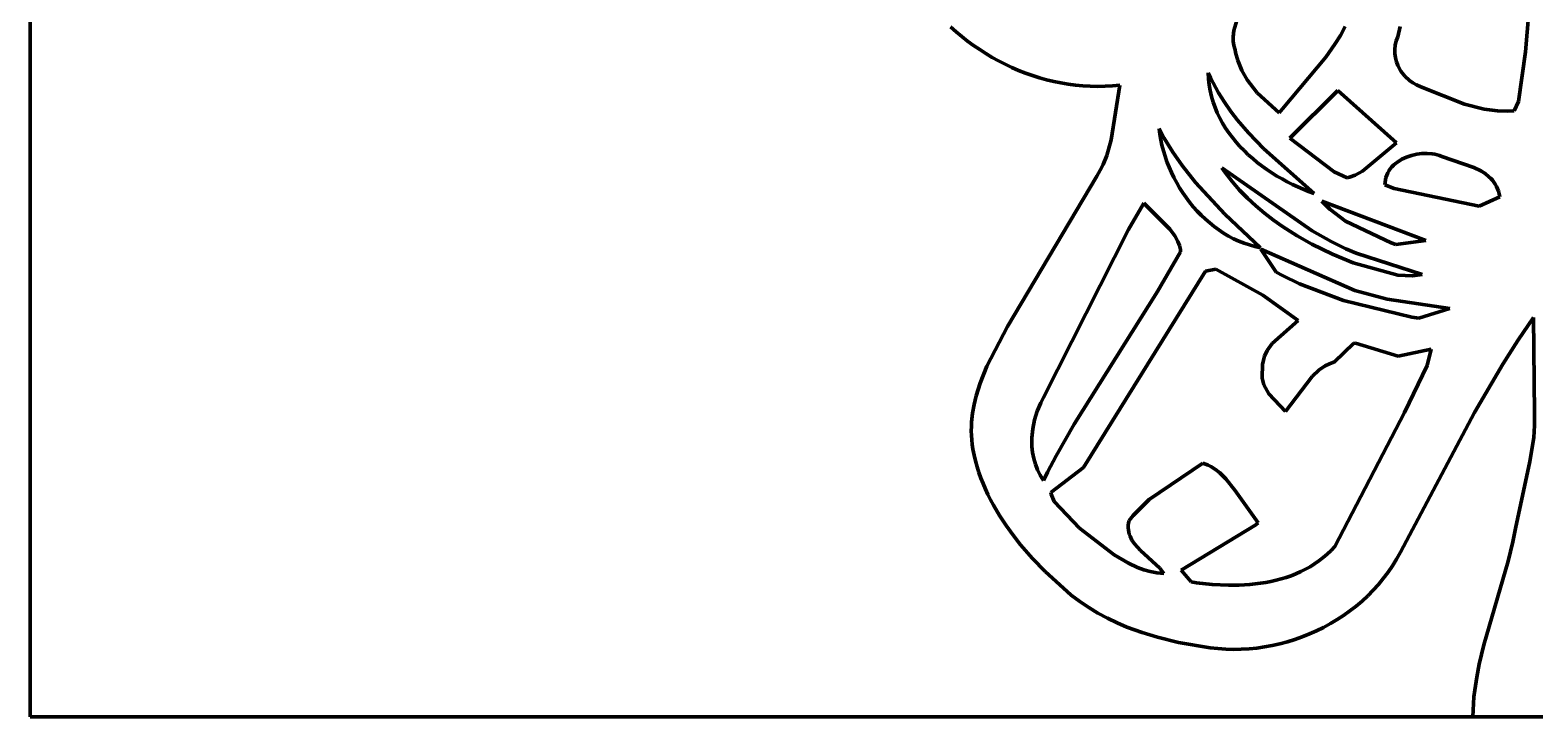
# Model space of a CAD drawing. Header units: millimetres. Extents: x 0 to 10.1, y 0 to 14.2.
# Drawn here: x 0 to 2.887, y 0 to 1.318 of the extents above; entities that cross this region are included whole.
import ezdxf

# ---------------------------------------------------------------- set-up
doc = ezdxf.new("R2010")
doc.units = ezdxf.units.MM
doc.layers.add('color#010101ff', color=7, linetype='CONTINUOUS', lineweight=100)
doc.layers.add('color#ffffffff', color=7, linetype='CONTINUOUS', lineweight=100)

msp = doc.modelspace()

# ---------------------------------------------------------------- linework, layer by layer
at = {"layer": 'color#010101ff'}
for p, q in [((2.8694, 1.2768), (2.9146, 1.807)), ((2.3155, 1.3369), (2.3098, 1.3173)), ((1.7769, 1.3152), (1.7663, 1.3247)), ((1.7877, 1.3061), (1.7769, 1.3152)), ((1.7989, 1.2973), (1.7877, 1.3061)), ((2.3098, 1.3173), (2.3085, 1.3052)), ((2.3085, 1.3052), (2.3086, 1.297)), ((2.5036, 1.291), (2.514, 1.3077)), ((2.514, 1.3077), (2.5235, 1.325)), ((2.6242, 1.3056), (2.6213, 1.2975)), ((2.6289, 1.3249), (2.6242, 1.3056)), ((1.8103, 1.2889), (1.7989, 1.2973)), ((1.822, 1.2808), (1.8103, 1.2889)), ((1.8339, 1.2731), (1.822, 1.2808)), ((1.8461, 1.2659), (1.8339, 1.2731)), ((2.3086, 1.297), (2.3097, 1.2887)), ((2.3097, 1.2887), (2.3119, 1.2802)), ((2.3119, 1.2802), (2.3129, 1.275)), ((2.3129, 1.275), (2.3171, 1.2598)), ((2.4863, 1.2666), (2.5036, 1.291)), ((2.6194, 1.2893), (2.6186, 1.2812)), ((2.6186, 1.2812), (2.6187, 1.2731)), ((2.6187, 1.2731), (2.6198, 1.2652)), ((2.6213, 1.2975), (2.6194, 1.2893)), ((2.8559, 1.1815), (2.8694, 1.2768)), ((1.8584, 1.259), (1.8461, 1.2659)), ((1.8711, 1.2526), (1.8584, 1.259)), ((1.8839, 1.2465), (1.8711, 1.2526)), ((1.8968, 1.2409), (1.8839, 1.2465)), ((2.3171, 1.2598), (2.325, 1.2406)), ((2.4028, 1.1669), (2.4863, 1.2666)), ((2.6198, 1.2652), (2.6218, 1.2575)), ((2.6218, 1.2575), (2.6245, 1.2501)), ((2.6245, 1.2501), (2.6302, 1.2396)), ((1.91, 1.2358), (1.8968, 1.2409)), ((1.9233, 1.231), (1.91, 1.2358)), ((1.9368, 1.2268), (1.9233, 1.231)), ((1.9504, 1.223), (1.9368, 1.2268)), ((1.9641, 1.2197), (1.9504, 1.223)), ((1.978, 1.2168), (1.9641, 1.2197)), ((1.9919, 1.2145), (1.978, 1.2168)), ((2.006, 1.2126), (1.9919, 1.2145)), ((2.2604, 1.2363), (2.261, 1.2246)), ((2.265, 1.2264), (2.2604, 1.2363)), ((2.261, 1.2246), (2.2623, 1.2132)), ((2.2623, 1.2132), (2.2642, 1.202)), ((2.2698, 1.2168), (2.265, 1.2264)), ((2.2802, 1.1979), (2.2698, 1.2168)), ((2.325, 1.2406), (2.3353, 1.2227)), ((2.3353, 1.2227), (2.3543, 1.198)), ((2.6302, 1.2396), (2.6376, 1.2301)), ((2.6376, 1.2301), (2.6464, 1.2218)), ((2.6464, 1.2218), (2.6531, 1.217)), ((2.6531, 1.217), (2.6604, 1.2129)), ((2.6604, 1.2129), (2.6682, 1.2096)), ((2.0201, 1.2113), (2.006, 1.2126)), ((2.0342, 1.2105), (2.0201, 1.2113)), ((2.0484, 1.2102), (2.0342, 1.2105)), ((2.0627, 1.2105), (2.0484, 1.2102)), ((2.0769, 1.2113), (2.0627, 1.2105)), ((2.0743, 1.1075), (2.0912, 1.2126)), ((2.0912, 1.2126), (2.0769, 1.2113)), ((2.2642, 1.202), (2.2667, 1.191)), ((2.2667, 1.191), (2.2699, 1.1802)), ((2.2916, 1.1798), (2.2802, 1.1979)), ((2.3543, 1.198), (2.3966, 1.1593)), ((2.5089, 1.2026), (2.4173, 1.111)), ((2.6215, 1.1019), (2.5089, 1.2026)), ((2.6682, 1.2096), (2.7524, 1.1761)), ((2.2699, 1.1802), (2.2736, 1.1697)), ((2.2736, 1.1697), (2.2779, 1.1595)), ((2.2779, 1.1595), (2.2827, 1.1495)), ((2.3038, 1.1623), (2.2916, 1.1798)), ((2.3167, 1.1454), (2.3038, 1.1623)), ((2.3966, 1.1593), (2.4028, 1.1669)), ((2.7524, 1.1761), (2.79, 1.1664)), ((2.79, 1.1664), (2.8154, 1.163)), ((2.8154, 1.163), (2.8345, 1.1625)), ((2.8345, 1.1625), (2.8474, 1.1633)), ((2.8474, 1.1633), (2.8559, 1.1815)), ((2.1662, 1.1292), (2.1676, 1.1185)), ((2.1762, 1.1107), (2.1662, 1.1292)), ((2.2827, 1.1495), (2.288, 1.1397)), ((2.288, 1.1397), (2.2938, 1.1302)), ((2.2938, 1.1302), (2.3001, 1.121)), ((2.3375, 1.121), (2.3167, 1.1454)), ((2.066, 1.0776), (2.0743, 1.1075)), ((2.1676, 1.1185), (2.1694, 1.1078)), ((2.1694, 1.1078), (2.1717, 1.0972)), ((2.1717, 1.0972), (2.1745, 1.0866)), ((2.1926, 1.084), (2.1762, 1.1107)), ((2.3001, 1.121), (2.3068, 1.1121)), ((2.3068, 1.1121), (2.3139, 1.1034)), ((2.3139, 1.1034), (2.3214, 1.095)), ((2.3671, 1.0901), (2.3375, 1.121)), ((2.4173, 1.111), (2.5021, 1.0461)), ((2.5565, 1.0473), (2.6215, 1.1019)), ((2.059, 1.0603), (2.066, 1.0776)), ((2.1745, 1.0866), (2.1777, 1.0761)), ((2.1777, 1.0761), (2.1814, 1.0656)), ((2.2104, 1.0585), (2.1926, 1.084)), ((2.3214, 1.095), (2.3292, 1.0869)), ((2.3292, 1.0869), (2.3374, 1.0791)), ((2.3374, 1.0791), (2.3459, 1.0715)), ((2.3459, 1.0715), (2.3547, 1.0643)), ((2.4635, 1.0049), (2.3671, 1.0901)), ((2.6319, 1.0702), (2.6236, 1.065)), ((2.641, 1.0745), (2.6319, 1.0702)), ((2.6506, 1.0778), (2.641, 1.0745)), ((2.6605, 1.0801), (2.6506, 1.0778)), ((2.6706, 1.0814), (2.6605, 1.0801)), ((2.6807, 1.0816), (2.6706, 1.0814)), ((2.6905, 1.0807), (2.6807, 1.0816)), ((2.6953, 1.0799), (2.6905, 1.0807)), ((2.6999, 1.0788), (2.6953, 1.0799)), ((2.7043, 1.0773), (2.6999, 1.0788)), ((2.7086, 1.0756), (2.7043, 1.0773)), ((2.7702, 1.0547), (2.7086, 1.0756)), ((2.0468, 1.0382), (2.0534, 1.0491)), ((2.0534, 1.0491), (2.059, 1.0603)), ((2.1814, 1.0656), (2.1854, 1.0553)), ((2.1854, 1.0553), (2.1899, 1.0451)), ((2.1899, 1.0451), (2.1947, 1.0351)), ((2.2361, 1.0259), (2.2104, 1.0585)), ((2.2866, 1.0536), (2.293, 1.0448)), ((2.4597, 0.9332), (2.2866, 1.0536)), ((2.293, 1.0448), (2.3064, 1.0276)), ((2.3547, 1.0643), (2.3638, 1.0573)), ((2.3638, 1.0573), (2.3731, 1.0506)), ((2.3731, 1.0506), (2.3826, 1.0443)), ((2.3826, 1.0443), (2.3923, 1.0382)), ((2.5021, 1.0461), (2.5274, 1.0349)), ((2.5313, 1.0359), (2.5426, 1.0398)), ((2.5426, 1.0398), (2.5565, 1.0473)), ((2.603, 1.0399), (2.6015, 1.0355)), ((2.6049, 1.0442), (2.603, 1.0399)), ((2.6072, 1.0482), (2.6049, 1.0442)), ((2.6099, 1.052), (2.6072, 1.0482)), ((2.6129, 1.0556), (2.6099, 1.052)), ((2.6162, 1.0589), (2.6129, 1.0556)), ((2.6197, 1.0621), (2.6162, 1.0589)), ((2.6236, 1.065), (2.6197, 1.0621)), ((2.7835, 1.048), (2.7702, 1.0547)), ((2.7917, 1.0428), (2.7835, 1.048)), ((2.7991, 1.0368), (2.7917, 1.0428)), ((1.8754, 0.7494), (2.0468, 1.0382)), ((2.1947, 1.0351), (2.2, 1.0252)), ((2.2, 1.0252), (2.2056, 1.0155)), ((2.2056, 1.0155), (2.2117, 1.0061)), ((2.2927, 0.9649), (2.2361, 1.0259)), ((2.3064, 1.0276), (2.3207, 1.0112)), ((2.3207, 1.0112), (2.3358, 0.9957)), ((2.3923, 1.0382), (2.4021, 1.0325)), ((2.4021, 1.0325), (2.4121, 1.0271)), ((2.4121, 1.0271), (2.4223, 1.022)), ((2.4223, 1.022), (2.4325, 1.0172)), ((2.4325, 1.0172), (2.4428, 1.0128)), ((2.4428, 1.0128), (2.4531, 1.0086)), ((2.5274, 1.0349), (2.5313, 1.0359)), ((2.5998, 1.0261), (2.5996, 1.0211)), ((2.5996, 1.0211), (2.6176, 1.0142)), ((2.6004, 1.0309), (2.5998, 1.0261)), ((2.6015, 1.0355), (2.6004, 1.0309)), ((2.6176, 1.0142), (2.7803, 0.9801)), ((2.8026, 1.0335), (2.7991, 1.0368)), ((2.8057, 1.03), (2.8026, 1.0335)), ((2.8087, 1.0263), (2.8057, 1.03)), ((2.8113, 1.0223), (2.8087, 1.0263)), ((2.8137, 1.0181), (2.8113, 1.0223)), ((2.8158, 1.0136), (2.8137, 1.0181)), ((2.8175, 1.0088), (2.8158, 1.0136)), ((2.137, 0.9858), (2.1078, 0.9358)), ((2.1869, 0.9361), (2.137, 0.9858)), ((2.2117, 1.0061), (2.218, 0.9969)), ((2.218, 0.9969), (2.2248, 0.9879)), ((2.2248, 0.9879), (2.2318, 0.9793)), ((2.3358, 0.9957), (2.3517, 0.9809)), ((2.4531, 1.0086), (2.4635, 1.0049)), ((2.4786, 0.9899), (2.4939, 0.9744)), ((2.6778, 0.9146), (2.4786, 0.9899)), ((2.7803, 0.9801), (2.82, 0.9983)), ((2.8189, 1.0037), (2.8175, 1.0088)), ((2.82, 0.9983), (2.8189, 1.0037)), ((2.2318, 0.9793), (2.2392, 0.9709)), ((2.2392, 0.9709), (2.2469, 0.9629)), ((2.2469, 0.9629), (2.255, 0.9552)), ((2.255, 0.9552), (2.2633, 0.948)), ((2.3609, 0.9005), (2.2927, 0.9649)), ((2.3517, 0.9809), (2.3683, 0.9669)), ((2.3683, 0.9669), (2.3855, 0.9536)), ((2.3855, 0.9536), (2.4033, 0.941)), ((2.4939, 0.9744), (2.5239, 0.9515)), ((2.1078, 0.9358), (1.9447, 0.613)), ((2.1967, 0.9231), (2.1869, 0.9361)), ((2.2633, 0.948), (2.2719, 0.9411)), ((2.2719, 0.9411), (2.2808, 0.9346)), ((2.2808, 0.9346), (2.29, 0.9286)), ((2.29, 0.9286), (2.2994, 0.923)), ((2.4033, 0.941), (2.4309, 0.9235)), ((2.4963, 0.9125), (2.4597, 0.9332)), ((2.5239, 0.9515), (2.6117, 0.9098)), ((2.2024, 0.9125), (2.1967, 0.9231)), ((2.2052, 0.905), (2.2024, 0.9125)), ((2.207, 0.8969), (2.2052, 0.905)), ((2.2076, 0.8927), (2.207, 0.8969)), ((2.2994, 0.923), (2.3091, 0.9179)), ((2.3091, 0.9179), (2.319, 0.9133)), ((2.319, 0.9133), (2.3292, 0.9093)), ((2.3292, 0.9093), (2.3395, 0.9058)), ((2.3395, 0.9058), (2.3501, 0.9028)), ((2.3501, 0.9028), (2.3609, 0.9005)), ((2.3615, 0.8978), (2.3908, 0.8539)), ((2.5415, 0.8182), (2.3615, 0.8978)), ((2.4309, 0.9235), (2.4595, 0.9075)), ((2.4595, 0.9075), (2.4987, 0.8884)), ((2.5247, 0.8986), (2.4963, 0.9125)), ((2.5441, 0.8902), (2.5247, 0.8986)), ((2.6117, 0.9098), (2.6208, 0.9065)), ((2.6208, 0.9065), (2.6778, 0.9146)), ((2.1632, 0.8164), (2.2076, 0.8927)), ((2.4987, 0.8884), (2.5388, 0.8718)), ((2.5388, 0.8718), (2.6246, 0.8477)), ((2.6713, 0.8491), (2.5441, 0.8902)), ((2.2555, 0.8557), (2.0213, 0.4785)), ((2.2754, 0.8592), (2.2555, 0.8557)), ((2.365, 0.8094), (2.2754, 0.8592)), ((2.3908, 0.8539), (2.403, 0.847)), ((2.403, 0.847), (2.4356, 0.8315)), ((2.6246, 0.8477), (2.6526, 0.8467)), ((2.6526, 0.8467), (2.6713, 0.8491)), ((2.0033, 0.5622), (2.1632, 0.8164)), ((2.433, 0.7607), (2.365, 0.8094)), ((2.4356, 0.8315), (2.5198, 0.7995)), ((2.6036, 0.802), (2.5415, 0.8182)), ((2.5198, 0.7995), (2.651, 0.7671)), ((2.7243, 0.7841), (2.6036, 0.802)), ((2.6644, 0.7653), (2.7243, 0.7841)), ((2.383, 0.7169), (2.433, 0.7607)), ((2.651, 0.7671), (2.6644, 0.7653)), ((2.8847, 0.7666), (2.8543, 0.7223)), ((2.8865, 0.5827), (2.8847, 0.7666)), ((1.8358, 0.6729), (1.8754, 0.7494)), ((2.8543, 0.7223), (2.8255, 0.6771)), ((2.3687, 0.6925), (2.3738, 0.7035)), ((2.3738, 0.7035), (2.383, 0.7169)), ((2.5395, 0.7165), (2.5026, 0.6814)), ((2.5432, 0.7175), (2.5395, 0.7165)), ((2.625, 0.6924), (2.5432, 0.7175)), ((2.6881, 0.7061), (2.625, 0.6924)), ((2.6809, 0.6748), (2.6881, 0.7061)), ((1.8229, 0.6408), (1.8358, 0.6729)), ((2.3638, 0.6604), (2.3644, 0.6675)), ((2.3644, 0.6675), (2.3649, 0.6763)), ((2.3649, 0.6763), (2.3663, 0.6846)), ((2.3663, 0.6846), (2.3687, 0.6925)), ((2.4735, 0.6659), (2.4599, 0.6535)), ((2.485, 0.6737), (2.4735, 0.6659)), ((2.4935, 0.6779), (2.485, 0.6737)), ((2.5026, 0.6814), (2.4935, 0.6779)), ((2.6369, 0.5844), (2.6809, 0.6748)), ((2.8255, 0.6771), (2.7715, 0.5845)), ((1.8152, 0.6162), (1.8229, 0.6408)), ((2.3643, 0.6503), (2.3638, 0.6604)), ((2.3675, 0.6376), (2.3643, 0.6503)), ((2.3766, 0.6203), (2.3675, 0.6376)), ((2.4599, 0.6535), (2.4088, 0.5863)), ((1.8112, 0.5996), (1.8152, 0.6162)), ((1.9447, 0.613), (1.9393, 0.6028)), ((2.4088, 0.5863), (2.3766, 0.6203)), ((1.8064, 0.5659), (1.8082, 0.5828)), ((1.8082, 0.5828), (1.8112, 0.5996)), ((1.9325, 0.5868), (1.9273, 0.5701)), ((1.9393, 0.6028), (1.9325, 0.5868)), ((2.5035, 0.3274), (2.6369, 0.5844)), ((2.7715, 0.5845), (2.6292, 0.316)), ((2.8868, 0.5749), (2.8865, 0.5827)), ((1.8059, 0.5488), (1.806, 0.5574)), ((1.8061, 0.5402), (1.8059, 0.5488)), ((1.806, 0.5574), (1.8064, 0.5659)), ((1.9238, 0.5531), (1.9221, 0.5359)), ((1.9273, 0.5701), (1.9238, 0.5531)), ((1.9685, 0.5008), (2.0033, 0.5622)), ((2.8851, 0.5361), (2.8868, 0.5593)), ((2.8868, 0.5593), (2.8868, 0.5749)), ((1.8067, 0.5315), (1.8061, 0.5402)), ((1.8077, 0.5228), (1.8067, 0.5315)), ((1.809, 0.5141), (1.8077, 0.5228)), ((1.9221, 0.5359), (1.9223, 0.5187)), ((2.8776, 0.4904), (2.8851, 0.5361)), ((1.8113, 0.5027), (1.809, 0.5141)), ((1.814, 0.4914), (1.8113, 0.5027)), ((1.8171, 0.4803), (1.814, 0.4914)), ((1.9223, 0.5187), (1.9235, 0.5074)), ((1.9235, 0.5074), (1.9257, 0.4961)), ((1.9257, 0.4961), (1.9288, 0.4851)), ((1.9521, 0.4695), (1.9685, 0.5008)), ((1.8205, 0.4693), (1.8171, 0.4803)), ((1.8243, 0.4585), (1.8205, 0.4693)), ((1.9288, 0.4851), (1.9329, 0.4743)), ((1.9329, 0.4743), (1.9381, 0.4638)), ((1.9381, 0.4638), (1.9443, 0.4537)), ((1.9443, 0.4537), (1.9521, 0.4695)), ((2.0213, 0.4785), (1.9583, 0.4308)), ((2.1471, 0.4175), (2.2503, 0.4871)), ((2.2503, 0.4871), (2.2556, 0.4852)), ((2.2556, 0.4852), (2.2606, 0.483)), ((2.2606, 0.483), (2.2655, 0.4805)), ((2.2655, 0.4805), (2.2746, 0.4749)), ((2.2746, 0.4749), (2.283, 0.4683)), ((2.283, 0.4683), (2.2946, 0.457)), ((2.8499, 0.3614), (2.8776, 0.4904)), ((1.8284, 0.4478), (1.8243, 0.4585)), ((1.8329, 0.4372), (1.8284, 0.4478)), ((1.8377, 0.4268), (1.8329, 0.4372)), ((2.2946, 0.457), (2.3118, 0.4355)), ((2.3118, 0.4355), (2.3564, 0.3722)), ((1.8428, 0.4166), (1.8377, 0.4268)), ((1.8482, 0.4065), (1.8428, 0.4166)), ((1.8599, 0.3866), (1.8482, 0.4065)), ((1.9583, 0.4308), (1.959, 0.4277)), ((1.959, 0.4277), (1.9647, 0.4133)), ((1.9647, 0.4133), (2.0138, 0.3624)), ((2.1165, 0.3868), (2.1471, 0.4175)), ((1.8726, 0.3674), (1.8599, 0.3866)), ((2.1076, 0.3724), (2.1086, 0.3772)), ((2.1086, 0.3772), (2.1165, 0.3868)), ((1.8861, 0.3487), (1.8726, 0.3674)), ((1.9005, 0.3305), (1.8861, 0.3487)), ((2.0138, 0.3624), (2.0802, 0.3112)), ((2.107, 0.3632), (2.1071, 0.3677)), ((2.1073, 0.3589), (2.107, 0.3632)), ((2.1071, 0.3677), (2.1076, 0.3724)), ((2.108, 0.3548), (2.1073, 0.3589)), ((2.1091, 0.3507), (2.108, 0.3548)), ((2.1105, 0.3468), (2.1091, 0.3507)), ((2.1142, 0.3395), (2.1105, 0.3468)), ((2.3518, 0.3684), (2.2088, 0.2817)), ((2.3564, 0.3722), (2.3518, 0.3684)), ((2.845, 0.3363), (2.8499, 0.3614)), ((1.9235, 0.3043), (1.9005, 0.3305)), ((2.119, 0.3325), (2.1142, 0.3395)), ((2.1308, 0.3195), (2.119, 0.3325)), ((2.1674, 0.2854), (2.1308, 0.3195)), ((2.4886, 0.3125), (2.4962, 0.3197)), ((2.4962, 0.3197), (2.5035, 0.3274)), ((2.8361, 0.299), (2.845, 0.3363)), ((1.9476, 0.2793), (1.9235, 0.3043)), ((2.0802, 0.3112), (2.1077, 0.2948)), ((2.1077, 0.2948), (2.125, 0.2868)), ((2.4558, 0.2883), (2.4644, 0.2937)), ((2.4644, 0.2937), (2.4727, 0.2995)), ((2.4727, 0.2995), (2.4808, 0.3058)), ((2.4808, 0.3058), (2.4886, 0.3125)), ((2.614, 0.29), (2.6055, 0.2776)), ((2.6219, 0.3028), (2.614, 0.29)), ((2.6292, 0.316), (2.6219, 0.3028)), ((2.7895, 0.1386), (2.8361, 0.299)), ((1.9897, 0.2404), (1.9476, 0.2793)), ((2.125, 0.2868), (2.137, 0.2825)), ((2.137, 0.2825), (2.1494, 0.2791)), ((2.1494, 0.2791), (2.1621, 0.2766)), ((2.1621, 0.2766), (2.1753, 0.2753)), ((2.1753, 0.2753), (2.1674, 0.2854)), ((2.2088, 0.2817), (2.2281, 0.259)), ((2.3708, 0.258), (2.3807, 0.2599)), ((2.3807, 0.2599), (2.3906, 0.2622)), ((2.3906, 0.2622), (2.4004, 0.2648)), ((2.4004, 0.2648), (2.4101, 0.2677)), ((2.4101, 0.2677), (2.4196, 0.2711)), ((2.4196, 0.2711), (2.4289, 0.2748)), ((2.4289, 0.2748), (2.4381, 0.2789)), ((2.4381, 0.2789), (2.447, 0.2834)), ((2.447, 0.2834), (2.4558, 0.2883)), ((2.5965, 0.2657), (2.587, 0.2542)), ((2.6055, 0.2776), (2.5965, 0.2657)), ((1.9977, 0.2337), (1.9897, 0.2404)), ((2.0142, 0.2213), (1.9977, 0.2337)), ((2.2281, 0.259), (2.238, 0.2576)), ((2.238, 0.2576), (2.2683, 0.2543)), ((2.2683, 0.2543), (2.2991, 0.2528)), ((2.2991, 0.2528), (2.3198, 0.2529)), ((2.3198, 0.2529), (2.3403, 0.2541)), ((2.3403, 0.2541), (2.3607, 0.2564)), ((2.3607, 0.2564), (2.3708, 0.258)), ((2.5665, 0.2325), (2.5556, 0.2224)), ((2.577, 0.2431), (2.5665, 0.2325)), ((2.587, 0.2542), (2.577, 0.2431)), ((2.0313, 0.2098), (2.0142, 0.2213)), ((2.0489, 0.1992), (2.0313, 0.2098)), ((2.5324, 0.2036), (2.5203, 0.1949)), ((2.5442, 0.2128), (2.5324, 0.2036)), ((2.5556, 0.2224), (2.5442, 0.2128)), ((2.067, 0.1894), (2.0489, 0.1992)), ((2.0856, 0.1806), (2.067, 0.1894)), ((2.1046, 0.1725), (2.0856, 0.1806)), ((2.495, 0.1791), (2.4819, 0.1719)), ((2.5078, 0.1867), (2.495, 0.1791)), ((2.5203, 0.1949), (2.5078, 0.1867)), ((2.1336, 0.1619), (2.1046, 0.1725)), ((2.1633, 0.1528), (2.1336, 0.1619)), ((2.2035, 0.143), (2.1633, 0.1528)), ((2.4268, 0.1486), (2.4125, 0.1442)), ((2.4409, 0.1536), (2.4268, 0.1486)), ((2.4548, 0.1592), (2.4409, 0.1536)), ((2.4684, 0.1653), (2.4548, 0.1592)), ((2.4819, 0.1719), (2.4684, 0.1653)), ((2.2644, 0.1326), (2.2035, 0.143)), ((2.2792, 0.131), (2.2644, 0.1326)), ((2.2941, 0.13), (2.2792, 0.131)), ((2.3091, 0.1296), (2.2941, 0.13)), ((2.324, 0.1299), (2.3091, 0.1296)), ((2.339, 0.1307), (2.324, 0.1299)), ((2.3539, 0.1322), (2.339, 0.1307)), ((2.3687, 0.1343), (2.3539, 0.1322)), ((2.3834, 0.137), (2.3687, 0.1343)), ((2.398, 0.1403), (2.3834, 0.137)), ((2.4125, 0.1442), (2.398, 0.1403)), ((2.7805, 0.1014), (2.7895, 0.1386)), ((2.7756, 0.0763), (2.7805, 0.1014)), ((2.7718, 0.0511), (2.7756, 0.0763)), ((2.7693, 0.0257), (2.7704, 0.0384)), ((2.7704, 0.0384), (2.7718, 0.0511)), ((2.7683, 0), (2.7686, 0.0129)), ((8.0956, 0), (2.7683, 0)), ((2.7686, 0.0129), (2.7693, 0.0257))]:
    msp.add_line(p, q, dxfattribs=at)
at = {"layer": 'color#ffffffff'}
for p, q in [((0, 0), (0, 8.09)), ((2.9146, 1.807), (2.8694, 1.2768)), ((2.3098, 1.3173), (2.3155, 1.3369)), ((1.7663, 1.3247), (1.7769, 1.3152)), ((1.7769, 1.3152), (1.7877, 1.3061)), ((1.7877, 1.3061), (1.7989, 1.2973)), ((2.3085, 1.3052), (2.3098, 1.3173)), ((2.3086, 1.297), (2.3085, 1.3052)), ((2.514, 1.3077), (2.5036, 1.291)), ((2.5235, 1.325), (2.514, 1.3077)), ((2.6213, 1.2975), (2.6242, 1.3056)), ((2.6242, 1.3056), (2.6289, 1.3249)), ((1.7989, 1.2973), (1.8103, 1.2889)), ((1.8103, 1.2889), (1.822, 1.2808)), ((1.822, 1.2808), (1.8339, 1.2731)), ((1.8339, 1.2731), (1.8461, 1.2659)), ((2.3097, 1.2887), (2.3086, 1.297)), ((2.3119, 1.2802), (2.3097, 1.2887)), ((2.3129, 1.275), (2.3119, 1.2802)), ((2.3171, 1.2598), (2.3129, 1.275)), ((2.5036, 1.291), (2.4863, 1.2666)), ((2.6186, 1.2812), (2.6194, 1.2893)), ((2.6187, 1.2731), (2.6186, 1.2812)), ((2.6198, 1.2652), (2.6187, 1.2731)), ((2.6194, 1.2893), (2.6213, 1.2975)), ((2.8694, 1.2768), (2.8559, 1.1815)), ((1.8461, 1.2659), (1.8584, 1.259)), ((1.8584, 1.259), (1.8711, 1.2526)), ((1.8711, 1.2526), (1.8839, 1.2465)), ((1.8839, 1.2465), (1.8968, 1.2409)), ((2.325, 1.2406), (2.3171, 1.2598)), ((2.4863, 1.2666), (2.4028, 1.1669)), ((2.6218, 1.2575), (2.6198, 1.2652)), ((2.6245, 1.2501), (2.6218, 1.2575)), ((2.6302, 1.2396), (2.6245, 1.2501)), ((1.8968, 1.2409), (1.91, 1.2358)), ((1.91, 1.2358), (1.9233, 1.231)), ((1.9233, 1.231), (1.9368, 1.2268)), ((1.9368, 1.2268), (1.9504, 1.223)), ((1.9504, 1.223), (1.9641, 1.2197)), ((1.9641, 1.2197), (1.978, 1.2168)), ((1.978, 1.2168), (1.9919, 1.2145)), ((1.9919, 1.2145), (2.006, 1.2126)), ((2.2604, 1.2363), (2.265, 1.2264)), ((2.261, 1.2246), (2.2604, 1.2363)), ((2.2623, 1.2132), (2.261, 1.2246)), ((2.2642, 1.202), (2.2623, 1.2132)), ((2.265, 1.2264), (2.2698, 1.2168)), ((2.2698, 1.2168), (2.2802, 1.1979)), ((2.3353, 1.2227), (2.325, 1.2406)), ((2.3543, 1.198), (2.3353, 1.2227)), ((2.6376, 1.2301), (2.6302, 1.2396)), ((2.6464, 1.2218), (2.6376, 1.2301)), ((2.6531, 1.217), (2.6464, 1.2218)), ((2.6604, 1.2129), (2.6531, 1.217)), ((2.6682, 1.2096), (2.6604, 1.2129)), ((2.006, 1.2126), (2.0201, 1.2113)), ((2.0201, 1.2113), (2.0342, 1.2105)), ((2.0342, 1.2105), (2.0484, 1.2102)), ((2.0484, 1.2102), (2.0627, 1.2105)), ((2.0627, 1.2105), (2.0769, 1.2113)), ((2.0912, 1.2126), (2.0743, 1.1075)), ((2.0769, 1.2113), (2.0912, 1.2126)), ((2.2667, 1.191), (2.2642, 1.202)), ((2.2699, 1.1802), (2.2667, 1.191)), ((2.2802, 1.1979), (2.2916, 1.1798)), ((2.3966, 1.1593), (2.3543, 1.198)), ((2.4173, 1.111), (2.5089, 1.2026)), ((2.5089, 1.2026), (2.6215, 1.1019)), ((2.7524, 1.1761), (2.6682, 1.2096)), ((2.2736, 1.1697), (2.2699, 1.1802)), ((2.2779, 1.1595), (2.2736, 1.1697)), ((2.2827, 1.1495), (2.2779, 1.1595)), ((2.2916, 1.1798), (2.3038, 1.1623)), ((2.3038, 1.1623), (2.3167, 1.1454)), ((2.4028, 1.1669), (2.3966, 1.1593)), ((2.79, 1.1664), (2.7524, 1.1761)), ((2.8154, 1.163), (2.79, 1.1664)), ((2.8345, 1.1625), (2.8154, 1.163)), ((2.8474, 1.1633), (2.8345, 1.1625)), ((2.8559, 1.1815), (2.8474, 1.1633)), ((2.1662, 1.1292), (2.1762, 1.1107)), ((2.1676, 1.1185), (2.1662, 1.1292)), ((2.288, 1.1397), (2.2827, 1.1495)), ((2.2938, 1.1302), (2.288, 1.1397)), ((2.3001, 1.121), (2.2938, 1.1302)), ((2.3167, 1.1454), (2.3375, 1.121)), ((2.0743, 1.1075), (2.066, 1.0776)), ((2.1694, 1.1078), (2.1676, 1.1185)), ((2.1717, 1.0972), (2.1694, 1.1078)), ((2.1745, 1.0866), (2.1717, 1.0972)), ((2.1762, 1.1107), (2.1926, 1.084)), ((2.3068, 1.1121), (2.3001, 1.121)), ((2.3139, 1.1034), (2.3068, 1.1121)), ((2.3214, 1.095), (2.3139, 1.1034)), ((2.3375, 1.121), (2.3671, 1.0901)), ((2.5021, 1.0461), (2.4173, 1.111)), ((2.6215, 1.1019), (2.5565, 1.0473)), ((2.066, 1.0776), (2.059, 1.0603)), ((2.1777, 1.0761), (2.1745, 1.0866)), ((2.1814, 1.0656), (2.1777, 1.0761)), ((2.1926, 1.084), (2.2104, 1.0585)), ((2.3292, 1.0869), (2.3214, 1.095)), ((2.3374, 1.0791), (2.3292, 1.0869)), ((2.3459, 1.0715), (2.3374, 1.0791)), ((2.3547, 1.0643), (2.3459, 1.0715)), ((2.3671, 1.0901), (2.4635, 1.0049)), ((2.6236, 1.065), (2.6319, 1.0702)), ((2.6319, 1.0702), (2.641, 1.0745)), ((2.641, 1.0745), (2.6506, 1.0778)), ((2.6506, 1.0778), (2.6605, 1.0801)), ((2.6605, 1.0801), (2.6706, 1.0814)), ((2.6706, 1.0814), (2.6807, 1.0816)), ((2.6807, 1.0816), (2.6905, 1.0807)), ((2.6905, 1.0807), (2.6953, 1.0799)), ((2.6953, 1.0799), (2.6999, 1.0788)), ((2.6999, 1.0788), (2.7043, 1.0773)), ((2.7043, 1.0773), (2.7086, 1.0756)), ((2.7086, 1.0756), (2.7702, 1.0547)), ((2.0534, 1.0491), (2.0468, 1.0382)), ((2.059, 1.0603), (2.0534, 1.0491)), ((2.1854, 1.0553), (2.1814, 1.0656)), ((2.1899, 1.0451), (2.1854, 1.0553)), ((2.1947, 1.0351), (2.1899, 1.0451)), ((2.2104, 1.0585), (2.2361, 1.0259)), ((2.2866, 1.0536), (2.4597, 0.9332)), ((2.293, 1.0448), (2.2866, 1.0536)), ((2.3064, 1.0276), (2.293, 1.0448)), ((2.3638, 1.0573), (2.3547, 1.0643)), ((2.3731, 1.0506), (2.3638, 1.0573)), ((2.3826, 1.0443), (2.3731, 1.0506)), ((2.3923, 1.0382), (2.3826, 1.0443)), ((2.5274, 1.0349), (2.5021, 1.0461)), ((2.5426, 1.0398), (2.5313, 1.0359)), ((2.5565, 1.0473), (2.5426, 1.0398)), ((2.6015, 1.0355), (2.603, 1.0399)), ((2.603, 1.0399), (2.6049, 1.0442)), ((2.6049, 1.0442), (2.6072, 1.0482)), ((2.6072, 1.0482), (2.6099, 1.052)), ((2.6099, 1.052), (2.6129, 1.0556)), ((2.6129, 1.0556), (2.6162, 1.0589)), ((2.6162, 1.0589), (2.6197, 1.0621)), ((2.6197, 1.0621), (2.6236, 1.065)), ((2.7702, 1.0547), (2.7835, 1.048)), ((2.7835, 1.048), (2.7917, 1.0428)), ((2.7917, 1.0428), (2.7991, 1.0368)), ((2.0468, 1.0382), (1.8754, 0.7494)), ((2.2, 1.0252), (2.1947, 1.0351)), ((2.2056, 1.0155), (2.2, 1.0252)), ((2.2117, 1.0061), (2.2056, 1.0155)), ((2.2361, 1.0259), (2.2927, 0.9649)), ((2.3207, 1.0112), (2.3064, 1.0276)), ((2.3358, 0.9957), (2.3207, 1.0112)), ((2.4021, 1.0325), (2.3923, 1.0382)), ((2.4121, 1.0271), (2.4021, 1.0325)), ((2.4223, 1.022), (2.4121, 1.0271)), ((2.4325, 1.0172), (2.4223, 1.022)), ((2.4428, 1.0128), (2.4325, 1.0172)), ((2.4531, 1.0086), (2.4428, 1.0128)), ((2.5313, 1.0359), (2.5274, 1.0349)), ((2.5996, 1.0211), (2.5998, 1.0261)), ((2.6176, 1.0142), (2.5996, 1.0211)), ((2.5998, 1.0261), (2.6004, 1.0309)), ((2.6004, 1.0309), (2.6015, 1.0355)), ((2.7803, 0.9801), (2.6176, 1.0142)), ((2.7991, 1.0368), (2.8026, 1.0335)), ((2.8026, 1.0335), (2.8057, 1.03)), ((2.8057, 1.03), (2.8087, 1.0263)), ((2.8087, 1.0263), (2.8113, 1.0223)), ((2.8113, 1.0223), (2.8137, 1.0181)), ((2.8137, 1.0181), (2.8158, 1.0136)), ((2.8158, 1.0136), (2.8175, 1.0088)), ((2.1078, 0.9358), (2.137, 0.9858)), ((2.137, 0.9858), (2.1869, 0.9361)), ((2.218, 0.9969), (2.2117, 1.0061)), ((2.2248, 0.9879), (2.218, 0.9969)), ((2.2318, 0.9793), (2.2248, 0.9879)), ((2.3517, 0.9809), (2.3358, 0.9957)), ((2.4635, 1.0049), (2.4531, 1.0086)), ((2.4786, 0.9899), (2.6778, 0.9146)), ((2.4939, 0.9744), (2.4786, 0.9899)), ((2.82, 0.9983), (2.7803, 0.9801)), ((2.8175, 1.0088), (2.8189, 1.0037)), ((2.8189, 1.0037), (2.82, 0.9983)), ((2.2392, 0.9709), (2.2318, 0.9793)), ((2.2469, 0.9629), (2.2392, 0.9709)), ((2.255, 0.9552), (2.2469, 0.9629)), ((2.2633, 0.948), (2.255, 0.9552)), ((2.2927, 0.9649), (2.3609, 0.9005)), ((2.3683, 0.9669), (2.3517, 0.9809)), ((2.3855, 0.9536), (2.3683, 0.9669)), ((2.4033, 0.941), (2.3855, 0.9536)), ((2.5239, 0.9515), (2.4939, 0.9744)), ((1.9447, 0.613), (2.1078, 0.9358)), ((2.1869, 0.9361), (2.1967, 0.9231)), ((2.2719, 0.9411), (2.2633, 0.948)), ((2.2808, 0.9346), (2.2719, 0.9411)), ((2.29, 0.9286), (2.2808, 0.9346)), ((2.2994, 0.923), (2.29, 0.9286)), ((2.4309, 0.9235), (2.4033, 0.941)), ((2.4597, 0.9332), (2.4963, 0.9125)), ((2.6117, 0.9098), (2.5239, 0.9515)), ((2.1967, 0.9231), (2.2024, 0.9125)), ((2.2024, 0.9125), (2.2052, 0.905)), ((2.2052, 0.905), (2.207, 0.8969)), ((2.207, 0.8969), (2.2076, 0.8927)), ((2.3091, 0.9179), (2.2994, 0.923)), ((2.319, 0.9133), (2.3091, 0.9179)), ((2.3292, 0.9093), (2.319, 0.9133)), ((2.3395, 0.9058), (2.3292, 0.9093)), ((2.3501, 0.9028), (2.3395, 0.9058)), ((2.3609, 0.9005), (2.3501, 0.9028)), ((2.3615, 0.8978), (2.5415, 0.8182)), ((2.3908, 0.8539), (2.3615, 0.8978)), ((2.4595, 0.9075), (2.4309, 0.9235)), ((2.4987, 0.8884), (2.4595, 0.9075)), ((2.4963, 0.9125), (2.5247, 0.8986)), ((2.5247, 0.8986), (2.5441, 0.8902)), ((2.6208, 0.9065), (2.6117, 0.9098)), ((2.6778, 0.9146), (2.6208, 0.9065)), ((2.2076, 0.8927), (2.1632, 0.8164)), ((2.5388, 0.8718), (2.4987, 0.8884)), ((2.6246, 0.8477), (2.5388, 0.8718)), ((2.5441, 0.8902), (2.6713, 0.8491)), ((2.0213, 0.4785), (2.2555, 0.8557)), ((2.2555, 0.8557), (2.2754, 0.8592)), ((2.2754, 0.8592), (2.365, 0.8094)), ((2.403, 0.847), (2.3908, 0.8539)), ((2.4356, 0.8315), (2.403, 0.847)), ((2.6526, 0.8467), (2.6246, 0.8477)), ((2.6713, 0.8491), (2.6526, 0.8467)), ((2.1632, 0.8164), (2.0033, 0.5622)), ((2.365, 0.8094), (2.433, 0.7607)), ((2.5198, 0.7995), (2.4356, 0.8315)), ((2.5415, 0.8182), (2.6036, 0.802)), ((2.651, 0.7671), (2.5198, 0.7995)), ((2.6036, 0.802), (2.7243, 0.7841)), ((2.7243, 0.7841), (2.6644, 0.7653)), ((2.433, 0.7607), (2.383, 0.7169)), ((2.6644, 0.7653), (2.651, 0.7671)), ((2.8543, 0.7223), (2.8847, 0.7666)), ((2.8847, 0.7666), (2.8865, 0.5827)), ((1.8754, 0.7494), (1.8358, 0.6729)), ((2.8255, 0.6771), (2.8543, 0.7223)), ((2.3738, 0.7035), (2.3687, 0.6925)), ((2.383, 0.7169), (2.3738, 0.7035)), ((2.5026, 0.6814), (2.5395, 0.7165)), ((2.5395, 0.7165), (2.5432, 0.7175)), ((2.5432, 0.7175), (2.625, 0.6924)), ((2.625, 0.6924), (2.6881, 0.7061)), ((2.6881, 0.7061), (2.6809, 0.6748)), ((1.8358, 0.6729), (1.8229, 0.6408)), ((2.3644, 0.6675), (2.3638, 0.6604)), ((2.3649, 0.6763), (2.3644, 0.6675)), ((2.3663, 0.6846), (2.3649, 0.6763)), ((2.3687, 0.6925), (2.3663, 0.6846)), ((2.4599, 0.6535), (2.4735, 0.6659)), ((2.4735, 0.6659), (2.485, 0.6737)), ((2.485, 0.6737), (2.4935, 0.6779)), ((2.4935, 0.6779), (2.5026, 0.6814)), ((2.6809, 0.6748), (2.6369, 0.5844)), ((2.7715, 0.5845), (2.8255, 0.6771)), ((1.8229, 0.6408), (1.8152, 0.6162)), ((2.3638, 0.6604), (2.3643, 0.6503)), ((2.3643, 0.6503), (2.3675, 0.6376)), ((2.3675, 0.6376), (2.3766, 0.6203)), ((2.4088, 0.5863), (2.4599, 0.6535)), ((1.8152, 0.6162), (1.8112, 0.5996)), ((1.9393, 0.6028), (1.9447, 0.613)), ((2.3766, 0.6203), (2.4088, 0.5863)), ((1.8082, 0.5828), (1.8064, 0.5659)), ((1.8112, 0.5996), (1.8082, 0.5828)), ((1.9273, 0.5701), (1.9325, 0.5868)), ((1.9325, 0.5868), (1.9393, 0.6028)), ((2.6369, 0.5844), (2.5035, 0.3274)), ((2.6292, 0.316), (2.7715, 0.5845)), ((2.8865, 0.5827), (2.8868, 0.5749)), ((1.806, 0.5574), (1.8059, 0.5488)), ((1.8059, 0.5488), (1.8061, 0.5402)), ((1.8064, 0.5659), (1.806, 0.5574)), ((1.9221, 0.5359), (1.9238, 0.5531)), ((1.9238, 0.5531), (1.9273, 0.5701)), ((2.0033, 0.5622), (1.9685, 0.5008)), ((2.8868, 0.5593), (2.8851, 0.5361)), ((2.8868, 0.5749), (2.8868, 0.5593)), ((1.8061, 0.5402), (1.8067, 0.5315)), ((1.8067, 0.5315), (1.8077, 0.5228)), ((1.8077, 0.5228), (1.809, 0.5141)), ((1.9223, 0.5187), (1.9221, 0.5359)), ((2.8851, 0.5361), (2.8776, 0.4904)), ((1.809, 0.5141), (1.8113, 0.5027)), ((1.8113, 0.5027), (1.814, 0.4914)), ((1.814, 0.4914), (1.8171, 0.4803)), ((1.9235, 0.5074), (1.9223, 0.5187)), ((1.9257, 0.4961), (1.9235, 0.5074)), ((1.9288, 0.4851), (1.9257, 0.4961)), ((1.9685, 0.5008), (1.9521, 0.4695)), ((1.8171, 0.4803), (1.8205, 0.4693)), ((1.8205, 0.4693), (1.8243, 0.4585)), ((1.9329, 0.4743), (1.9288, 0.4851)), ((1.9381, 0.4638), (1.9329, 0.4743)), ((1.9443, 0.4537), (1.9381, 0.4638)), ((1.9521, 0.4695), (1.9443, 0.4537)), ((1.9583, 0.4308), (2.0213, 0.4785)), ((2.2503, 0.4871), (2.1471, 0.4175)), ((2.2556, 0.4852), (2.2503, 0.4871)), ((2.2606, 0.483), (2.2556, 0.4852)), ((2.2655, 0.4805), (2.2606, 0.483)), ((2.2746, 0.4749), (2.2655, 0.4805)), ((2.283, 0.4683), (2.2746, 0.4749)), ((2.2946, 0.457), (2.283, 0.4683)), ((2.8776, 0.4904), (2.8499, 0.3614)), ((1.8243, 0.4585), (1.8284, 0.4478)), ((1.8284, 0.4478), (1.8329, 0.4372)), ((1.8329, 0.4372), (1.8377, 0.4268)), ((2.3118, 0.4355), (2.2946, 0.457)), ((2.3564, 0.3722), (2.3118, 0.4355)), ((1.8377, 0.4268), (1.8428, 0.4166)), ((1.8428, 0.4166), (1.8482, 0.4065)), ((1.8482, 0.4065), (1.8599, 0.3866)), ((1.959, 0.4277), (1.9583, 0.4308)), ((1.9647, 0.4133), (1.959, 0.4277)), ((2.0138, 0.3624), (1.9647, 0.4133)), ((2.1471, 0.4175), (2.1165, 0.3868)), ((1.8599, 0.3866), (1.8726, 0.3674)), ((2.1086, 0.3772), (2.1076, 0.3724)), ((2.1165, 0.3868), (2.1086, 0.3772)), ((1.8726, 0.3674), (1.8861, 0.3487)), ((1.8861, 0.3487), (1.9005, 0.3305)), ((2.0802, 0.3112), (2.0138, 0.3624)), ((2.1071, 0.3677), (2.107, 0.3632)), ((2.107, 0.3632), (2.1073, 0.3589)), ((2.1076, 0.3724), (2.1071, 0.3677)), ((2.1073, 0.3589), (2.108, 0.3548)), ((2.108, 0.3548), (2.1091, 0.3507)), ((2.1091, 0.3507), (2.1105, 0.3468)), ((2.1105, 0.3468), (2.1142, 0.3395)), ((2.2088, 0.2817), (2.3518, 0.3684)), ((2.3518, 0.3684), (2.3564, 0.3722)), ((2.8499, 0.3614), (2.845, 0.3363)), ((1.9005, 0.3305), (1.9235, 0.3043)), ((2.1142, 0.3395), (2.119, 0.3325)), ((2.119, 0.3325), (2.1308, 0.3195)), ((2.1308, 0.3195), (2.1674, 0.2854)), ((2.4962, 0.3197), (2.4886, 0.3125)), ((2.5035, 0.3274), (2.4962, 0.3197)), ((2.845, 0.3363), (2.8361, 0.299)), ((1.9235, 0.3043), (1.9476, 0.2793)), ((2.1077, 0.2948), (2.0802, 0.3112)), ((2.125, 0.2868), (2.1077, 0.2948)), ((2.4644, 0.2937), (2.4558, 0.2883)), ((2.4727, 0.2995), (2.4644, 0.2937)), ((2.4808, 0.3058), (2.4727, 0.2995)), ((2.4886, 0.3125), (2.4808, 0.3058)), ((2.6055, 0.2776), (2.614, 0.29)), ((2.614, 0.29), (2.6219, 0.3028)), ((2.6219, 0.3028), (2.6292, 0.316)), ((2.8361, 0.299), (2.7895, 0.1386)), ((1.9476, 0.2793), (1.9897, 0.2404)), ((2.137, 0.2825), (2.125, 0.2868)), ((2.1494, 0.2791), (2.137, 0.2825)), ((2.1621, 0.2766), (2.1494, 0.2791)), ((2.1753, 0.2753), (2.1621, 0.2766)), ((2.1674, 0.2854), (2.1753, 0.2753)), ((2.2281, 0.259), (2.2088, 0.2817)), ((2.3807, 0.2599), (2.3708, 0.258)), ((2.3906, 0.2622), (2.3807, 0.2599)), ((2.4004, 0.2648), (2.3906, 0.2622)), ((2.4101, 0.2677), (2.4004, 0.2648)), ((2.4196, 0.2711), (2.4101, 0.2677)), ((2.4289, 0.2748), (2.4196, 0.2711)), ((2.4381, 0.2789), (2.4289, 0.2748)), ((2.447, 0.2834), (2.4381, 0.2789)), ((2.4558, 0.2883), (2.447, 0.2834)), ((2.587, 0.2542), (2.5965, 0.2657)), ((2.5965, 0.2657), (2.6055, 0.2776)), ((1.9897, 0.2404), (1.9977, 0.2337)), ((1.9977, 0.2337), (2.0142, 0.2213)), ((2.238, 0.2576), (2.2281, 0.259)), ((2.2683, 0.2543), (2.238, 0.2576)), ((2.2991, 0.2528), (2.2683, 0.2543)), ((2.3198, 0.2529), (2.2991, 0.2528)), ((2.3403, 0.2541), (2.3198, 0.2529)), ((2.3607, 0.2564), (2.3403, 0.2541)), ((2.3708, 0.258), (2.3607, 0.2564)), ((2.5556, 0.2224), (2.5665, 0.2325)), ((2.5665, 0.2325), (2.577, 0.2431)), ((2.577, 0.2431), (2.587, 0.2542)), ((2.0142, 0.2213), (2.0313, 0.2098)), ((2.0313, 0.2098), (2.0489, 0.1992)), ((2.5203, 0.1949), (2.5324, 0.2036)), ((2.5324, 0.2036), (2.5442, 0.2128)), ((2.5442, 0.2128), (2.5556, 0.2224)), ((2.0489, 0.1992), (2.067, 0.1894)), ((2.067, 0.1894), (2.0856, 0.1806)), ((2.0856, 0.1806), (2.1046, 0.1725)), ((2.4819, 0.1719), (2.495, 0.1791)), ((2.495, 0.1791), (2.5078, 0.1867)), ((2.5078, 0.1867), (2.5203, 0.1949)), ((2.1046, 0.1725), (2.1336, 0.1619)), ((2.1336, 0.1619), (2.1633, 0.1528)), ((2.1633, 0.1528), (2.2035, 0.143)), ((2.4125, 0.1442), (2.4268, 0.1486)), ((2.4268, 0.1486), (2.4409, 0.1536)), ((2.4409, 0.1536), (2.4548, 0.1592)), ((2.4548, 0.1592), (2.4684, 0.1653)), ((2.4684, 0.1653), (2.4819, 0.1719)), ((2.2035, 0.143), (2.2644, 0.1326)), ((2.2644, 0.1326), (2.2792, 0.131)), ((2.2792, 0.131), (2.2941, 0.13)), ((2.2941, 0.13), (2.3091, 0.1296)), ((2.3091, 0.1296), (2.324, 0.1299)), ((2.324, 0.1299), (2.339, 0.1307)), ((2.339, 0.1307), (2.3539, 0.1322)), ((2.3539, 0.1322), (2.3687, 0.1343)), ((2.3687, 0.1343), (2.3834, 0.137)), ((2.3834, 0.137), (2.398, 0.1403)), ((2.398, 0.1403), (2.4125, 0.1442)), ((2.7895, 0.1386), (2.7805, 0.1014)), ((2.7805, 0.1014), (2.7756, 0.0763)), ((2.7756, 0.0763), (2.7718, 0.0511)), ((2.7704, 0.0384), (2.7693, 0.0257)), ((2.7718, 0.0511), (2.7704, 0.0384)), ((2.7683, 0), (0, 0)), ((2.7686, 0.0129), (2.7683, 0)), ((2.7693, 0.0257), (2.7686, 0.0129))]:
    msp.add_line(p, q, dxfattribs=at)

doc.saveas('drawing.dxf')
